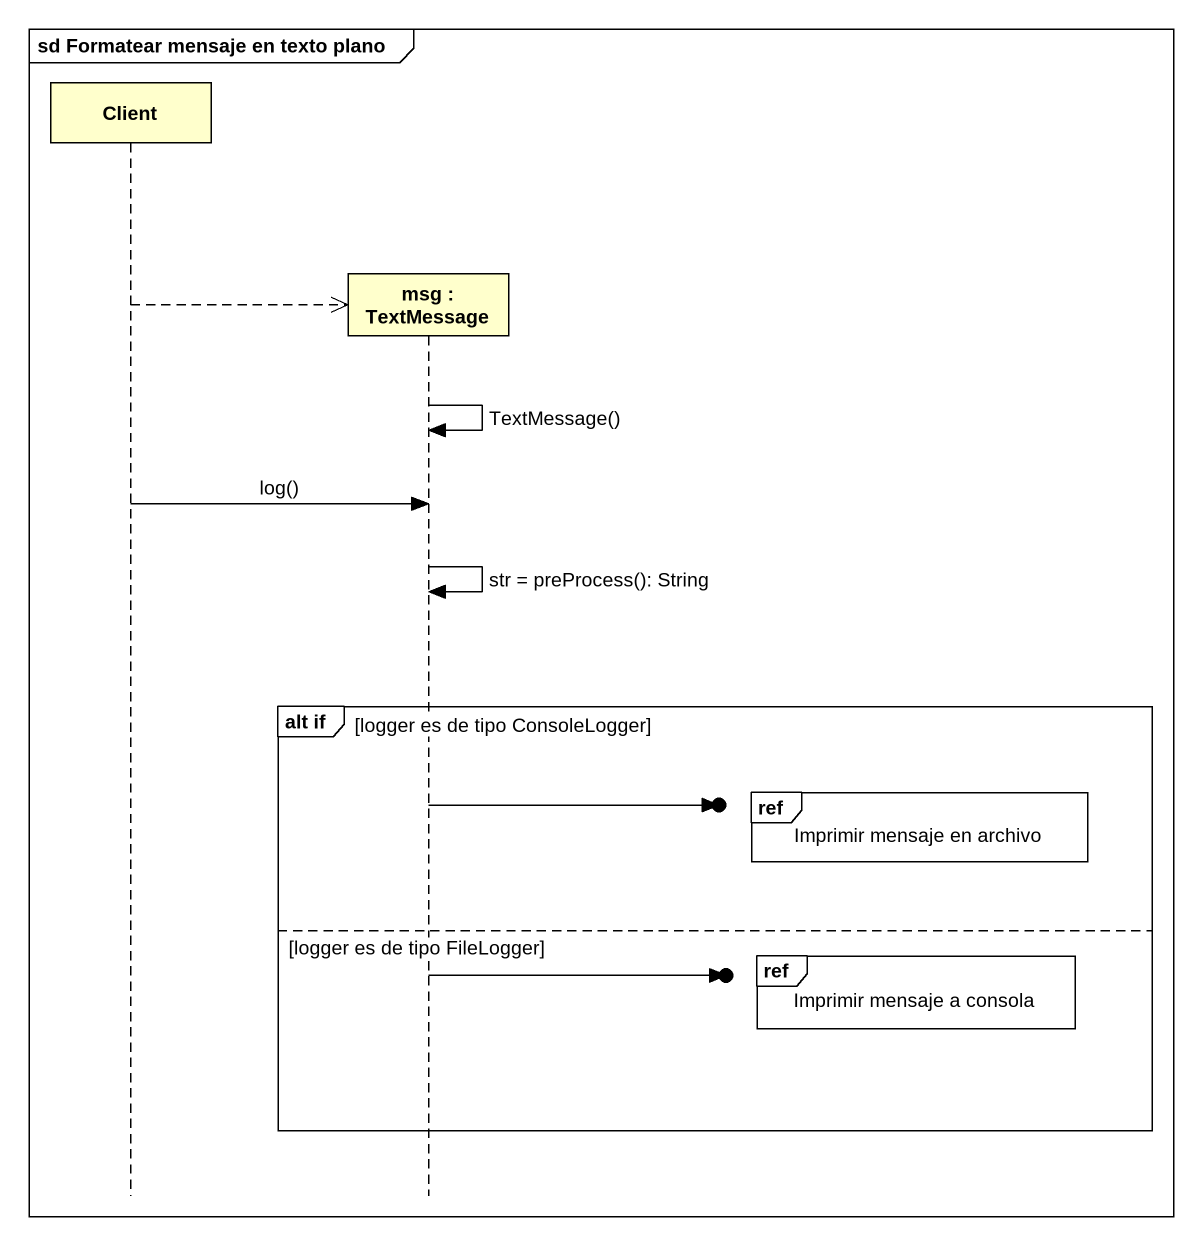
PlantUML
@startuml
mainframe sd Formatear mensaje en texto plano
hide footbox
participant Client
participant "msg : TextMessage" as msg

Client -->> msg **
msg -> msg : TextMessage()
Client -> msg : log()
msg -> msg : str = preProcess(): String
group alt if [logger es de tipo ConsoleLogger]
  ref over msg : Imprimir mensaje en archivo
  msg ->o]
else logger es de tipo FileLogger
  ref over msg : Imprimir mensaje a consola
  msg ->o]
end
@enduml
